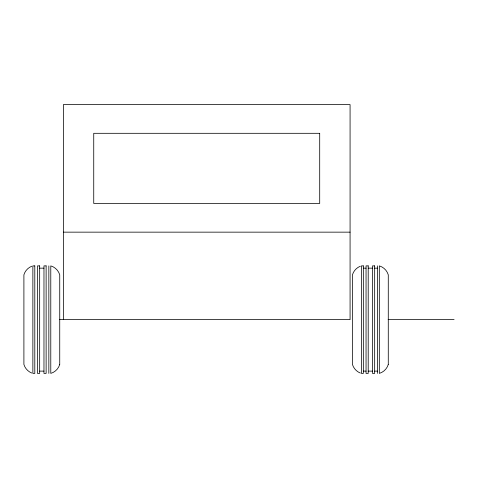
<?xml version="1.0" encoding="UTF-8"?>
<svg xmlns="http://www.w3.org/2000/svg" width="478" height="478" viewBox="0 0 478 478"><rect width="100%" height="100%" fill="white"/><g stroke="black" fill="none" stroke-linecap="round" stroke-linejoin="round"><path stroke-width="0.72" d="M31.817 266.234C28.035 267.674 25.023 270.948 23.9 274.838L23.9 364.433C25.023 368.323 28.035 371.597 31.817 373.043M360.358 266.234C356.576 267.674 353.565 270.948 352.441 274.838L352.441 364.433C353.565 368.323 356.576 371.597 360.358 373.043M63.365 232.153L350.075 232.153M39.668 268.158L43.97 268.158M363.34 268.158L366.052 268.158M368.209 268.158L372.511 268.158M374.668 268.158L377.381 268.158M59.607 319.639L350.075 319.639L350.075 104.604L63.365 104.604L63.365 319.639M388.148 319.639L454.1 319.639M39.668 371.113L43.97 371.113M363.34 371.113L366.052 371.113M368.209 371.113L372.511 371.113M374.668 371.113L377.381 371.113M377.381 265.882L377.381 373.396M48.84 265.882L48.84 373.396M59.738 364.433C58.519 368.687 55.03 372.177 50.782 373.396L50.782 265.882C55.03 267.1 58.519 270.59 59.738 274.838L59.738 364.433M388.279 364.433C387.06 368.687 383.571 372.177 379.323 373.396L379.323 265.882C383.571 267.1 387.06 270.59 388.279 274.838L388.279 364.433M319.704 133.308L93.736 133.308L93.736 203.449L319.704 203.449L319.704 133.308M34.798 265.882L32.863 265.882L32.863 373.396L34.798 373.396L34.798 265.882M39.668 265.882L37.511 265.882L37.511 373.396L39.668 373.396L39.668 265.882M46.127 265.882L43.97 265.882L43.97 373.396L46.127 373.396L46.127 265.882M363.34 265.882L361.404 265.882L361.404 373.396L363.34 373.396L363.34 265.882M368.209 265.882L366.052 265.882L366.052 373.396L368.209 373.396L368.209 265.882M374.668 265.882L372.511 265.882L372.511 373.396L374.668 373.396L374.668 265.882"/></g></svg>
